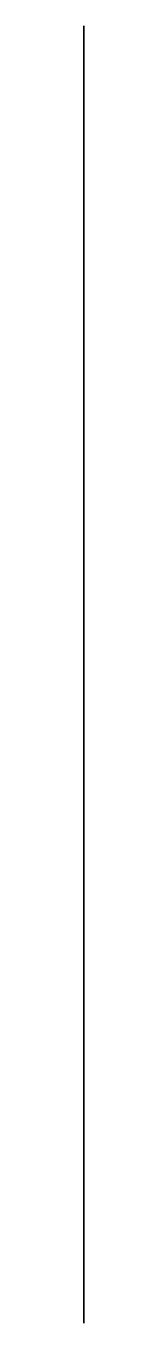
# Model space of a CAD drawing. Header units: millimetres. Extents: x 237.8 to 237.8, y 207.6 to 235.6.
import ezdxf

# ---------------------------------------------------------------- set-up
doc = ezdxf.new("R2010")
doc.units = ezdxf.units.MM

msp = doc.modelspace()

# ---------------------------------------------------------------- linework, layer by layer
at = {"extrusion": (1, 0, 0)}
for p, q in [((237.847, 235.551, 17), (237.847, 235.551, 48)), ((237.847, 207.551, 53), (237.847, 230.551, 53)), ((237.847, 230.551, 12), (237.847, 207.551, 12))]:
    msp.add_line(p, q, dxfattribs=at)
for centre, start, end in [((230.551, 48, 237.847), 0, 90), ((230.551, 17, 237.847), 270, 0)]:
    msp.add_arc(centre, 5, start, end, dxfattribs=at)

doc.saveas('drawing.dxf')
